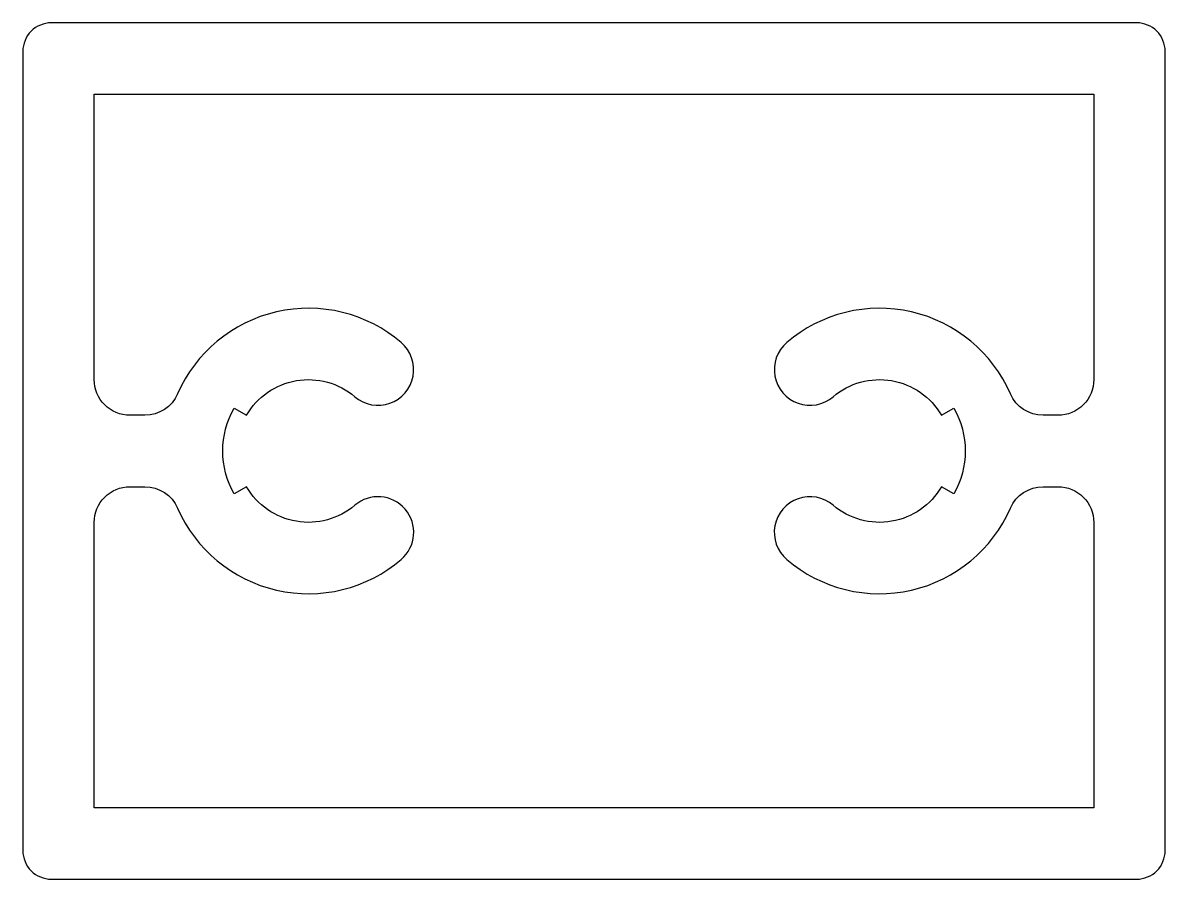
# Model space of a CAD drawing. Extents: x 197.1 to 277.1, y 204.1 to 264.1.
import ezdxf

# ---------------------------------------------------------------- set-up
doc = ezdxf.new("R2010")
doc.units = 0
doc.layers.add('ANA', color=220, linetype='CONTINUOUS')

msp = doc.modelspace()

# ---------------------------------------------------------------- linework, layer by layer
at = {"layer": 'ANA'}
for points in [[(199.066, 264.083, 0.414214), (197.066, 262.083), (197.066, 206.083, 0.414214), (199.066, 204.083), (275.066, 204.083, 0.414214), (277.066, 206.083), (277.066, 262.083, 0.414214), (275.066, 264.083)], [(269.566, 236.583), (268.523, 236.583, -0.298217), (266.231, 238.083, 0.503771), (250.568, 241.684, 1), (253.817, 237.884, -0.46912), (261.396, 236.583), (262.262, 237.083, -0.267949), (262.262, 231.083), (261.396, 231.583, -0.46912), (253.817, 230.283, 1), (250.568, 226.482, 0.503771), (266.231, 230.083, -0.298217), (268.523, 231.583), (269.566, 231.583, -0.414214), (272.066, 229.083), (272.066, 209.083), (202.066, 209.083), (202.066, 229.083, -0.414214), (204.566, 231.583), (205.61, 231.583, -0.298217), (207.901, 230.083, 0.503771), (223.564, 226.482, 1), (220.315, 230.283, -0.46912), (212.736, 231.583), (211.87, 231.083, -0.267949), (211.87, 237.083), (212.736, 236.583, -0.46912), (220.315, 237.884, 1), (223.564, 241.684, 0.503771), (207.901, 238.083, -0.298217), (205.61, 236.583), (204.566, 236.583, -0.414214), (202.066, 239.083), (202.066, 259.083), (272.066, 259.083), (272.066, 239.083, -0.414214)]]:
    msp.add_lwpolyline(points, format="xyb", close=True, dxfattribs=at)

doc.saveas('drawing.dxf')
